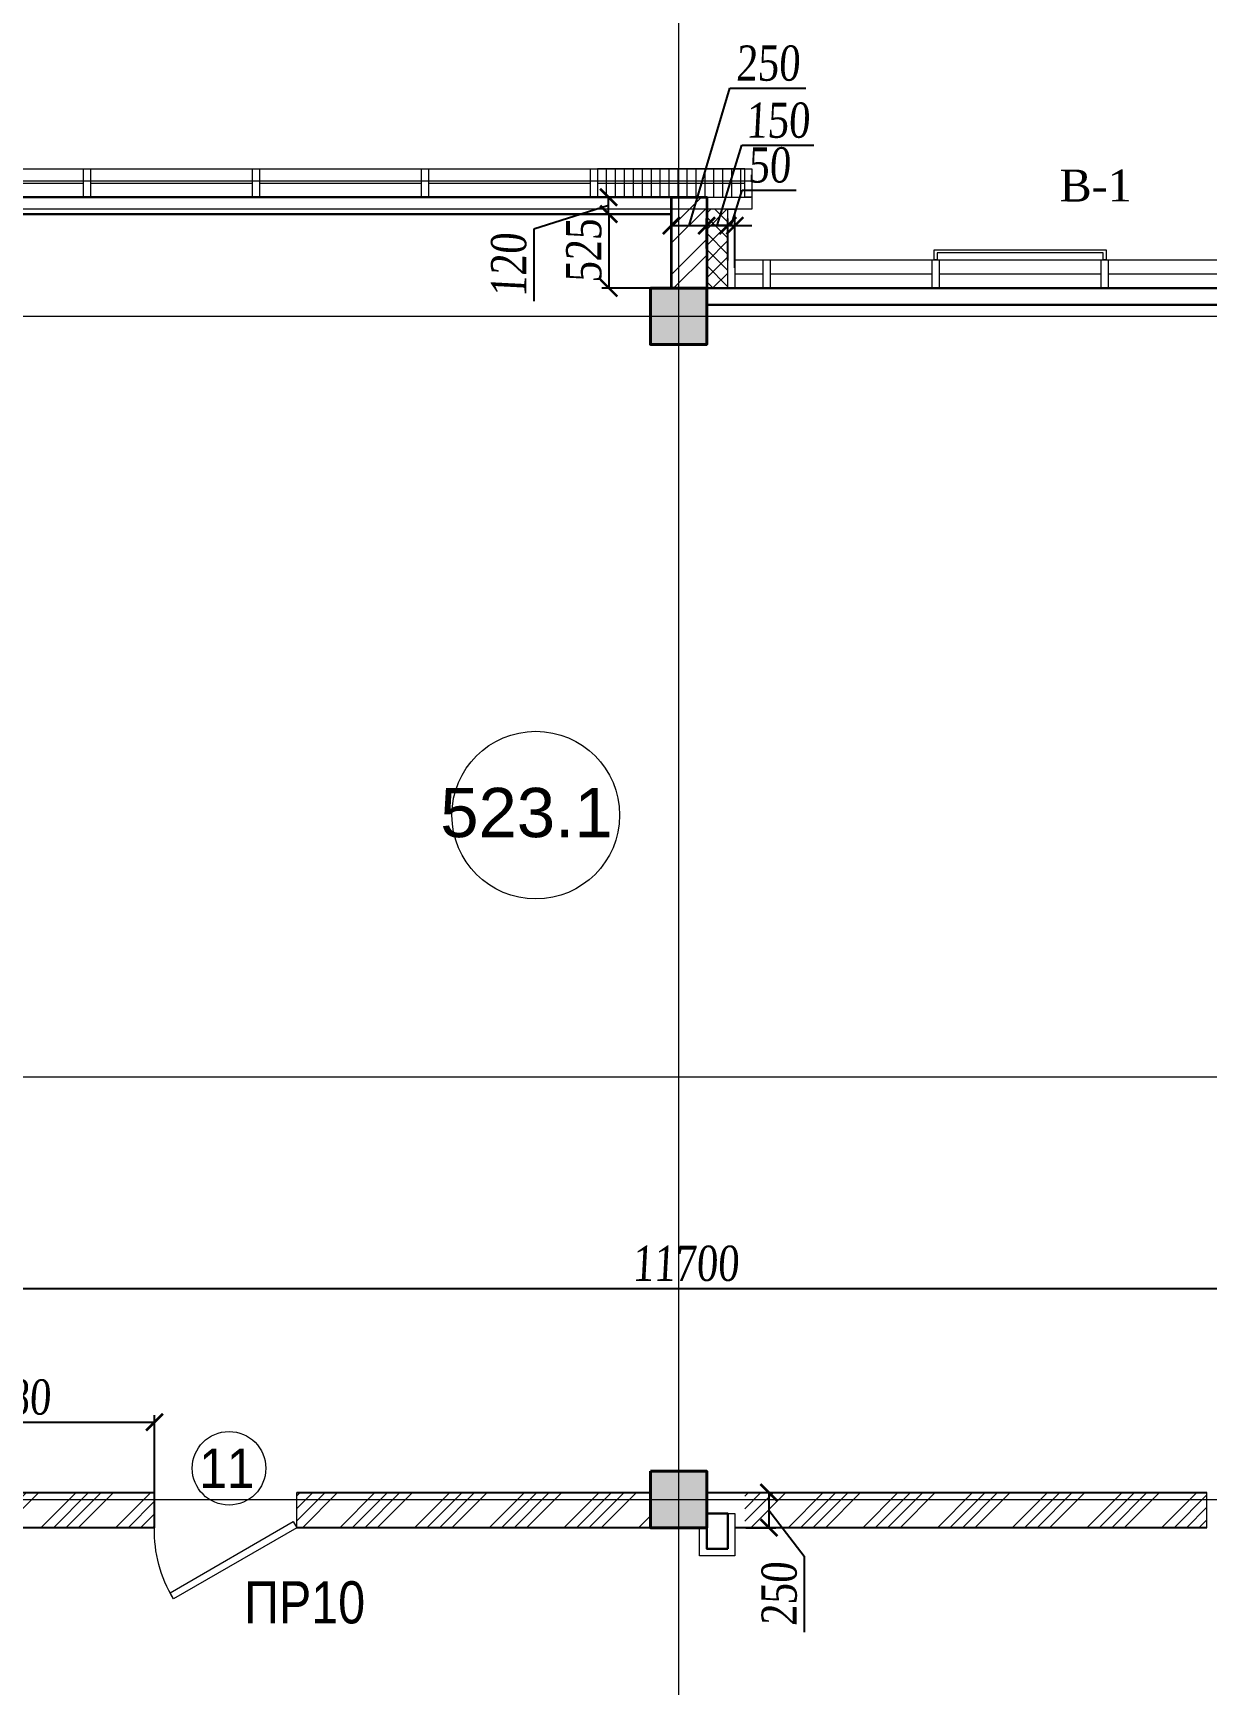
# Model space of a CAD drawing. Header units: inches. Extents: x -407541 to 6688123, y -998590 to 1205599.
# Drawn here: x 38321 to 46655, y 262121 to 273847 of the extents above; entities that cross this region are included whole.
import ezdxf

# ---------------------------------------------------------------- set-up
doc = ezdxf.new("R2010")
doc.units = ezdxf.units.IN
doc.header["$MEASUREMENT"] = 0
doc.linetypes.add('ACAD_ISO04W100', pattern=[30, 24, -3, 0, -3])
for name, color, linetype, lineweight in [('ведомость витражей', 224, 'Continuous', 13), ('ведомость проемов', 3, 'Continuous', 9), ('ВЕНТ фасад', 230, 'Continuous', 9), ('ВИТРАЖ', 145, 'Continuous', 9), ('гипрок', 35, 'Continuous', 15), ('двери', 123, 'Continuous', 13), ('Дырки ВК', 26, 'Continuous', 30), ('КИРПИЧ', 30, 'Continuous', 35), ('МОНОЛИТ', 5, 'Continuous', 40), ('Ограждения', 110, 'Continuous', 18), ('Оси', 254, 'ACAD_ISO04W100', 5), ('ПЕРЕГОРОДКА', 7, 'Continuous', 25), ('Перемычки', 21, 'Continuous', 13), ('размер внутр', 142, 'Continuous', 5), ('УТЕПЛИТЕЛЬ', 92, 'Continuous', 9), ('Цоколь', 21, 'Continuous', 30), ('Штриховка', 7, 'Continuous', 9), ('ШТРИХОВКА КИРПИЧ', 30, 'Continuous', 9), ('Экспликацийа', 7, 'Continuous', 18)]:
    doc.layers.add(name, color=color, linetype=linetype, lineweight=lineweight)
doc.layers.add('РЕАЛЬНЫЙ ВИТРАЖ', color=120, linetype='Continuous', lineweight=5, plot=False)
doc.styles.get("Standard").update_dxf_attribs({"font": 'arial.ttf'})
doc.styles.add('style1', font='arial.ttf', dxfattribs={"width": 0.9, "height": 500})
doc.styles.add('STYLE2', font='times.ttf', dxfattribs={"width": 0.8, "oblique": 3})
doc.styles.add('Times', font='times.ttf')
doc.dimstyles.new('vnytren', dxfattribs={"dimtxt": 250, "dimasz": 120, "dimexe": 50, "dimexo": 0, "dimgap": 50, "dimtad": 1, "dimdec": 0, "dimzin": 0, "dimdsep": 46, "dimtxsty": 'STYLE2', "dimblk": 'ARCHTICK', "dimcen": 0, "dimadec": 0, "dimazin": 0, "dimtfac": 1, "dimtdec": 0, "dimtmove": 1, "dimatfit": 2, "dimldrblk": 'DOT', "dimfxl": 1, "dimtolj": 1, "dimtzin": 0, "dimarcsym": 0})

# ---------------------------------------------------------------- blocks, each defined once
blk = doc.blocks.new('_ARCHTICK')
at = {"color": 0, "linetype": 'ByBlock', "const_width": 0.15}
blk.add_lwpolyline([(-0.5, -0.5), (0.5, 0.5)], dxfattribs=at)
blk = doc.blocks.new('*D1443')
at = {"layer": 'размер внутр', "color": 0, "lineweight": -2, "transparency": 16777216}
for p, q in [((37103, 263854), (37103, 264984)), ((37103, 264934), (48803, 264934)), ((48803, 263950), (48803, 264984))]:
    blk.add_line(p, q, dxfattribs=at)
at = {"layer": 'размер внутр', "color": 0, "lineweight": -2, "transparency": 16777216, "xscale": 120, "yscale": 120, "zscale": 120, "rotation": 180}
blk.add_blockref('_ARCHTICK', (37103, 264934), dxfattribs=at)
at = {"layer": 'размер внутр', "color": 0, "lineweight": -2, "transparency": 16777216, "xscale": 120, "yscale": 120, "zscale": 120}
blk.add_blockref('_ARCHTICK', (48803, 264934), dxfattribs=at)
at = {"layer": 'размер внутр', "color": 0, "transparency": 16777216, "insert": (42953, 265112), "char_height": 250, "attachment_point": 5, "style": 'STYLE2'}
blk.add_mtext('\\A1;11700', dxfattribs=at)
blk = doc.blocks.new('_Dot')
at = {"color": 0, "linetype": 'ByBlock', "lineweight": -2}
blk.add_line((-0.5, 0), (-1, 0), dxfattribs=at)
at = {"color": 0, "linetype": 'ByBlock', "const_width": 0.5}
blk.add_lwpolyline([(-0.25, 0, 1), (0.25, 0, 1)], format="xyb", close=True, dxfattribs=at)
blk = doc.blocks.new('*D1675')
at = {"layer": 'размер внутр', "color": 0, "lineweight": -2, "transparency": 16777216}
for p, q in [((42567, 272562), (42359, 272562)), ((42409, 272562), (42409, 272037)), ((42853, 272037), (42359, 272037))]:
    blk.add_line(p, q, dxfattribs=at)
at = {"layer": 'размер внутр', "color": 0, "lineweight": -2, "transparency": 16777216, "xscale": 120, "yscale": 120, "zscale": 120}
for p, rotation in [((42409, 272562), 90), ((42409, 272037), 270)]:
    blk.add_blockref('_ARCHTICK', p, dxfattribs=dict(at, rotation=rotation))
at = {"layer": 'размер внутр', "color": 0, "transparency": 16777216, "insert": (42232, 272300), "char_height": 250, "attachment_point": 5, "rotation": 90, "style": 'STYLE2'}
blk.add_mtext('\\A1;525', dxfattribs=at)
blk = doc.blocks.new('*D1676')
at = {"layer": 'размер внутр', "color": 0, "lineweight": -2, "transparency": 16777216}
for p, q in [((42978, 272480), (43268, 273455)), ((43268, 273455), (43807, 273455)), ((42853, 272360), (42853, 272530)), ((43103, 272317), (43103, 272530)), ((42853, 272480), (43103, 272480))]:
    blk.add_line(p, q, dxfattribs=at)
at = {"layer": 'размер внутр', "color": 0, "lineweight": -2, "transparency": 16777216, "xscale": 120, "yscale": 120, "zscale": 120, "rotation": 180}
blk.add_blockref('_ARCHTICK', (42853, 272480), dxfattribs=at)
at = {"layer": 'размер внутр', "color": 0, "lineweight": -2, "transparency": 16777216, "xscale": 120, "yscale": 120, "zscale": 120}
blk.add_blockref('_ARCHTICK', (43103, 272480), dxfattribs=at)
at = {"layer": 'размер внутр', "color": 0, "transparency": 16777216, "insert": (43537, 273632), "char_height": 250, "attachment_point": 5, "style": 'STYLE2'}
blk.add_mtext('\\A1;250', dxfattribs=at)
blk = doc.blocks.new('*D1677')
at = {"layer": 'размер внутр', "color": 0, "lineweight": -2, "transparency": 16777216}
for p, q in [((43178, 272480), (43352, 273050)), ((43352, 273050), (43863, 273050)), ((43103, 272317), (43103, 272530)), ((43253, 272232), (43253, 272530)), ((43103, 272480), (43253, 272480))]:
    blk.add_line(p, q, dxfattribs=at)
at = {"layer": 'размер внутр', "color": 0, "lineweight": -2, "transparency": 16777216, "xscale": 120, "yscale": 120, "zscale": 120, "rotation": 180}
blk.add_blockref('_ARCHTICK', (43103, 272480), dxfattribs=at)
at = {"layer": 'размер внутр', "color": 0, "lineweight": -2, "transparency": 16777216, "xscale": 120, "yscale": 120, "zscale": 120}
blk.add_blockref('_ARCHTICK', (43253, 272480), dxfattribs=at)
at = {"layer": 'размер внутр', "color": 0, "transparency": 16777216, "insert": (43607, 273227), "char_height": 250, "attachment_point": 5, "style": 'STYLE2'}
blk.add_mtext('\\A1;150', dxfattribs=at)
blk = doc.blocks.new('*D1678')
at = {"layer": 'размер внутр', "color": 0, "lineweight": -2, "transparency": 16777216}
for p, q in [((43278, 272480), (43354, 272732)), ((43354, 272732), (43738, 272732)), ((43253, 272232), (43253, 272530)), ((43303, 272180), (43303, 272530)), ((43253, 272480), (43133, 272480)), ((43253, 272480), (43303, 272480)), ((43253, 272480), (43303, 272480)), ((43303, 272480), (43423, 272480))]:
    blk.add_line(p, q, dxfattribs=at)
at = {"layer": 'размер внутр', "color": 0, "lineweight": -2, "transparency": 16777216, "xscale": 120, "yscale": 120, "zscale": 120}
blk.add_blockref('_ARCHTICK', (43253, 272480), dxfattribs=at)
at = {"layer": 'размер внутр', "color": 0, "lineweight": -2, "transparency": 16777216, "xscale": 120, "yscale": 120, "zscale": 120, "rotation": 180}
blk.add_blockref('_ARCHTICK', (43303, 272480), dxfattribs=at)
at = {"layer": 'размер внутр', "color": 0, "transparency": 16777216, "insert": (43546, 272909), "char_height": 250, "attachment_point": 5, "style": 'STYLE2'}
blk.add_mtext('\\A1;50', dxfattribs=at)
blk = doc.blocks.new('*D3128')
at = {"layer": 'размер внутр', "color": 0, "lineweight": -2, "transparency": 16777216}
for p, q in [((42499, 272682), (42357, 272682)), ((42407, 272562), (42407, 272682)), ((42407, 272622), (41877, 272454)), ((42499, 272562), (42357, 272562)), ((41877, 272454), (41877, 271943))]:
    blk.add_line(p, q, dxfattribs=at)
at = {"layer": 'размер внутр', "color": 0, "lineweight": -2, "transparency": 16777216, "xscale": 120, "yscale": 120, "zscale": 120}
for p, rotation in [((42407, 272682), 90), ((42407, 272562), 270)]:
    blk.add_blockref('_ARCHTICK', p, dxfattribs=dict(at, rotation=rotation))
at = {"layer": 'размер внутр', "color": 0, "transparency": 16777216, "insert": (41699, 272199), "char_height": 250, "attachment_point": 5, "rotation": 90, "style": 'STYLE2'}
blk.add_mtext('\\A1;120', dxfattribs=at)
blk = doc.blocks.new('*D3165')
at = {"layer": 'размер внутр', "color": 0, "lineweight": -2, "transparency": 16777216}
for p, q in [((37103, 263237), (37103, 264036)), ((37103, 263986), (39183, 263986)), ((39183, 263237), (39183, 264036))]:
    blk.add_line(p, q, dxfattribs=at)
at = {"layer": 'размер внутр', "color": 0, "lineweight": -2, "transparency": 16777216, "xscale": 120, "yscale": 120, "zscale": 120, "rotation": 180}
blk.add_blockref('_ARCHTICK', (37103, 263986), dxfattribs=at)
at = {"layer": 'размер внутр', "color": 0, "lineweight": -2, "transparency": 16777216, "xscale": 120, "yscale": 120, "zscale": 120}
blk.add_blockref('_ARCHTICK', (39183, 263986), dxfattribs=at)
at = {"layer": 'размер внутр', "color": 0, "transparency": 16777216, "insert": (38143, 264163), "char_height": 250, "attachment_point": 5, "style": 'STYLE2'}
blk.add_mtext('\\A1;2080', dxfattribs=at)
blk = doc.blocks.new('DOOR910')
at = {"layer": 'двери'}
for p, q in [((6780604, 859520), (6780504, 859520)), ((6780604, 858510), (6780504, 858510))]:
    blk.add_line(p, q, dxfattribs=at)
blk.add_lwpolyline([(6781109, 859384), (6781066, 859409), (6780561, 858535), (6780604, 858510)], close=True, dxfattribs=at)
blk.add_arc((6780629, 858603), 917, 58.4378, 91.5622, dxfattribs=at)
blk = doc.blocks.new('*D3171')
at = {"layer": 'размер внутр', "color": 0, "lineweight": -2, "transparency": 16777216}
for p, q in [((43103, 263487), (43595, 263487)), ((43545, 263487), (43545, 263237)), ((43545, 263362), (43796, 263035)), ((43382, 263237), (43595, 263237)), ((43796, 263035), (43796, 262495))]:
    blk.add_line(p, q, dxfattribs=at)
at = {"layer": 'размер внутр', "color": 0, "lineweight": -2, "transparency": 16777216, "xscale": 120, "yscale": 120, "zscale": 120}
for p, rotation in [((43545, 263487), 90), ((43545, 263237), 270)]:
    blk.add_blockref('_ARCHTICK', p, dxfattribs=dict(at, rotation=rotation))
at = {"layer": 'размер внутр', "color": 0, "transparency": 16777216, "insert": (43619, 262765), "char_height": 250, "attachment_point": 5, "rotation": 90, "style": 'STYLE2'}
blk.add_mtext('\\A1;250', dxfattribs=at)

msp = doc.modelspace()

# ---------------------------------------------------------------- hatches: boundary and pattern name
at = {"layer": 'ВИТРАЖ', "ltscale": 0.1}
h = msp.add_hatch(dxfattribs=at)
h.set_pattern_fill('ANSI31', color=256, scale=20, angle=45, style=0)
h.set_pattern_definition([(90, (6440145.03, 1479829.873), (63.5, 1e-14), [])])
h.paths.add_polyline_path([(43373.2, 272882.2), (42328.2, 272882.2), (42328.2, 272682.4), (43373.2, 272682.3)])
at = {"layer": 'Штриховка'}
h = msp.add_hatch(dxfattribs=at)
h.set_pattern_fill('ANSI32', color=256, scale=25, style=0)
h.set_pattern_definition([(45, (-6764080.43, -624333.1), (-168.379802, 168.379802), []), (45, (-6763968.18, -624333.1), (-168.379802, 168.379802), [])])
h.paths.add_polyline_path([(43103.2, 272037.2), (42853.2, 272037.3), (42853.1, 272682.2), (43103.2, 272682.4)])
h = msp.add_hatch(dxfattribs=at)
h.set_pattern_fill('ANSI37', color=256, scale=650, style=0)
h.paths.add_polyline_path([(43253.1, 272597.2), (43103.2, 272597.2), (43103.2, 272037.2), (43253.1, 272037.3)])
h = msp.add_hatch(dxfattribs=at)
h.set_pattern_fill('ANSI35', color=256, scale=25, style=0)
h.set_pattern_definition([(45, (-6764080.43, -624333.35), (-112.2532015, 112.2532015), []), (45, (-6763968.18, -624333.35), (-112.2532015, 112.2532015), [198.4375, -39.6875, 0, -39.6875])])
h.paths.add_polyline_path([(17203.4, 266637), (17603.4, 266637), (17603.4, 266237), (17203.4, 266237)])
h.paths.add_polyline_path([(20203.4, 266637), (20603.4, 266637), (20603.4, 266237), (20203.4, 266237)])
h.paths.add_polyline_path([(24073.4, 266637), (24473.4, 266637), (24473.4, 266237), (24073.4, 266237)])
h.paths.add_polyline_path([(17203.4, 261137), (17603.4, 261137), (17603.4, 260737), (17203.4, 260737)])
h.paths.add_polyline_path([(17203.4, 252637), (17603.4, 252637), (17603.4, 252237), (17203.4, 252237)])
h.paths.add_polyline_path([(17203.4, 249137), (17603.4, 249137), (17603.4, 248737), (17203.4, 248737)])
h.paths.add_polyline_path([(17203.4, 243137), (17603.4, 243137), (17603.4, 242737), (17203.4, 242737)])
h.paths.add_polyline_path([(17203.4, 237137), (17603.4, 237137), (17603.4, 236737), (17203.4, 236737)])
h.paths.add_polyline_path([(20203.4, 231137), (20603.4, 231137), (20603.4, 230737), (20203.4, 230737)])
h.paths.add_polyline_path([(20203.4, 237137), (20603.4, 237137), (20603.4, 236737), (20203.4, 236737)])
h.paths.add_polyline_path([(20203.4, 243137), (20603.4, 243137), (20603.4, 242737), (20203.4, 242737)])
h.paths.add_polyline_path([(20203.4, 249137), (20603.4, 249137), (20603.4, 248737), (20203.4, 248737)])
h.paths.add_polyline_path([(20203.4, 228037), (20603.4, 228037), (20603.4, 227637), (20203.4, 227637)])
h.paths.add_polyline_path([(20203.4, 219337), (20603.4, 219337), (20603.4, 218937), (20203.4, 218937)])
h.paths.add_polyline_path([(24703.4, 258237), (25103.4, 258237), (25103.4, 257837), (24703.4, 257837)])
h.paths.add_polyline_path([(30703.4, 263637), (31103.4, 263637), (31103.4, 263237), (30703.4, 263237)])
h.paths.add_polyline_path([(30703.4, 258237), (31103.4, 258237), (31103.4, 257837), (30703.4, 257837)])
h.paths.add_polyline_path([(36703.4, 263637), (37103.4, 263637), (37103.4, 263237), (36703.4, 263237)])
h.paths.add_polyline_path([(36703.4, 258237), (37103.4, 258237), (37103.4, 257837), (36703.4, 257837)])
h.paths.add_polyline_path([(42703.4, 263637), (43103.4, 263637), (43103.4, 263237), (42703.4, 263237)])
h.paths.add_polyline_path([(42703.4, 258237), (43103.4, 258237), (43103.4, 257837), (42703.4, 257837)])
h.paths.add_polyline_path([(48703.4, 258237), (49103.4, 258237), (49103.4, 257837), (48703.4, 257837)])
h.paths.add_polyline_path([(54703.4, 263637), (55103.4, 263637), (55103.4, 263237), (54703.4, 263237)])
h.paths.add_polyline_path([(54703.4, 258237), (55103.4, 258237), (55103.4, 257837), (54703.4, 257837)])
h.paths.add_polyline_path([(60703.4, 263637), (61103.4, 263637), (61103.4, 263237), (60703.4, 263237)])
h.paths.add_polyline_path([(60703.4, 258237), (61103.4, 258237), (61103.4, 257837), (60703.4, 257837)])
h.paths.add_polyline_path([(66703.4, 263637), (67103.4, 263637), (67103.4, 263237), (66703.4, 263237)])
h.paths.add_polyline_path([(66703.4, 258237), (67103.4, 258237), (67103.4, 257837), (66703.4, 257837)])
h.paths.add_polyline_path([(72703.4, 258237), (73103.4, 258237), (73103.4, 257837), (72703.4, 257837)])
h.paths.add_polyline_path([(78703.4, 263637), (79103.4, 263637), (79103.4, 263237), (78703.4, 263237)])
h.paths.add_polyline_path([(78703.4, 258237), (79103.4, 258237), (79103.4, 257837), (78703.4, 257837)])
h.paths.add_polyline_path([(84703.4, 263637), (85103.4, 263637), (85103.4, 263237), (84703.4, 263237)])
h.paths.add_polyline_path([(84703.4, 258237), (85103.4, 258237), (85103.4, 257837), (84703.4, 257837)])
h.paths.add_polyline_path([(90703.4, 258237), (91103.4, 258237), (91103.4, 257837), (90703.4, 257837)])
h.paths.add_polyline_path([(30703.4, 272037), (31103.4, 272037), (31103.4, 271637), (30703.4, 271637)])
h.paths.add_polyline_path([(36703.4, 272037), (37103.4, 272037), (37103.4, 271637), (36703.4, 271637)])
h.paths.add_polyline_path([(42703.4, 272037), (43103.4, 272037), (43103.4, 271637), (42703.4, 271637)])
h.paths.add_polyline_path([(54703.4, 272037), (55103.4, 272037), (55103.4, 271637), (54703.4, 271637)])
h.paths.add_polyline_path([(60703.4, 272037), (61103.4, 272037), (61103.4, 271637), (60703.4, 271637)])
h.paths.add_polyline_path([(66703.4, 272037), (67103.4, 272037), (67103.4, 271637), (66703.4, 271637)])
h.paths.add_polyline_path([(78703.4, 272037), (79103.4, 272037), (79103.4, 271637), (78703.4, 271637)])
h.paths.add_polyline_path([(84703.4, 272037), (85103.4, 272037), (85103.4, 271637), (84703.4, 271637)])
h.paths.add_polyline_path([(91333.4, 266637), (91733.4, 266637), (91733.4, 266237), (91333.4, 266237)])
h.paths.add_polyline_path([(95203.4, 266637), (95603.4, 266637), (95603.4, 266237), (95203.4, 266237)])
h.paths.add_polyline_path([(91333.4, 261137), (91733.4, 261137), (91733.4, 260737), (91333.4, 260737)])
h.paths.add_polyline_path([(95203.4, 261137), (95603.4, 261137), (95603.4, 260737), (95203.4, 260737)])
h.paths.add_polyline_path([(17203.4, 219337), (17603.4, 219337), (17603.4, 218937), (17203.4, 218937)])
h.paths.add_polyline_path([(12103.4, 219337), (12503.4, 219337), (12503.4, 218937), (12103.4, 218937)])
h.paths.add_polyline_path([(8503.4, 222937), (8903.4, 222937), (8903.4, 222537), (8503.4, 222537)])
h.paths.add_polyline_path([(8503.4, 228037), (8903.4, 228037), (8903.4, 227637), (8503.4, 227637)])
h.paths.add_polyline_path([(10603.4, 237137), (11003.4, 237137), (11003.4, 236737), (10603.4, 236737)])
h.paths.add_polyline_path([(10603.4, 243137), (11003.4, 243137), (11003.4, 242737), (10603.4, 242737)])
h.paths.add_polyline_path([(10603.4, 249137), (11003.4, 249137), (11003.4, 248737), (10603.4, 248737)])
h.paths.add_polyline_path([(26803.4, 237137), (27203.4, 237137), (27203.4, 236737), (26803.4, 236737)])
h.paths.add_polyline_path([(26803.4, 243137), (27203.4, 243137), (27203.4, 242737), (26803.4, 242737)])
h.paths.add_polyline_path([(26803.4, 249137), (27203.4, 249137), (27203.4, 248737), (26803.4, 248737)])
h.paths.add_polyline_path([(25303.4, 219337), (25703.4, 219337), (25703.4, 218937), (25303.4, 218937)])
h.paths.add_polyline_path([(28903.4, 222937), (29303.4, 222937), (29303.4, 222537), (28903.4, 222537)])
h.paths.add_polyline_path([(28903.4, 228037), (29303.4, 228037), (29303.4, 227637), (28903.4, 227637)])
h.paths.add_polyline_path([(26803.4, 231137), (27203.4, 231137), (27203.4, 230737), (26803.4, 230737)])
h.paths.add_polyline_path([(26803.4, 228037), (27203.4, 228037), (27203.4, 227637), (26803.4, 227637)])
h.paths.add_polyline_path([(95203.4, 243137), (95603.4, 243137), (95603.4, 242737), (95203.4, 242737)])
h.paths.add_polyline_path([(95203.4, 237137), (95603.4, 237137), (95603.4, 236737), (95203.4, 236737)])
h.paths.add_polyline_path([(98203.4, 231137), (98603.4, 231137), (98603.4, 230737), (98203.4, 230737)])
h.paths.add_polyline_path([(98203.4, 237137), (98603.4, 237137), (98603.4, 236737), (98203.4, 236737)])
h.paths.add_polyline_path([(98203.4, 243137), (98603.4, 243137), (98603.4, 242737), (98203.4, 242737)])
h.paths.add_polyline_path([(98203.4, 249137), (98603.4, 249137), (98603.4, 248737), (98203.4, 248737)])
h.paths.add_polyline_path([(98203.4, 222937), (98603.4, 222937), (98603.4, 222537), (98203.4, 222537)])
h.paths.add_polyline_path([(98203.4, 219337), (98603.4, 219337), (98603.4, 218937), (98203.4, 218937)])
h.paths.add_polyline_path([(95203.4, 222937), (95603.4, 222937), (95603.4, 222537), (95203.4, 222537)])
h.paths.add_polyline_path([(95203.4, 219337), (95603.4, 219337), (95603.4, 218937), (95203.4, 218937)])
h.paths.add_polyline_path([(90103.4, 219337), (90503.4, 219337), (90503.4, 218937), (90103.4, 218937)])
h.paths.add_polyline_path([(86503.4, 222937), (86903.4, 222937), (86903.4, 222537), (86503.4, 222537)])
h.paths.add_polyline_path([(86503.4, 228037), (86903.4, 228037), (86903.4, 227637), (86503.4, 227637)])
h.paths.add_polyline_path([(88603.4, 237137), (89003.4, 237137), (89003.4, 236737), (88603.4, 236737)])
h.paths.add_polyline_path([(88603.4, 243137), (89003.4, 243137), (89003.4, 242737), (88603.4, 242737)])
h.paths.add_polyline_path([(104803.4, 237137), (105203.4, 237137), (105203.4, 236737), (104803.4, 236737)])
h.paths.add_polyline_path([(104803.4, 243137), (105203.4, 243137), (105203.4, 242737), (104803.4, 242737)])
h.paths.add_polyline_path([(104803.4, 249137), (105203.4, 249137), (105203.4, 248737), (104803.4, 248737)])
h.paths.add_polyline_path([(103303.4, 219337), (103703.4, 219337), (103703.4, 218937), (103303.4, 218937)])
h.paths.add_polyline_path([(106903.4, 222937), (107303.4, 222937), (107303.4, 222537), (106903.4, 222537)])
h.paths.add_polyline_path([(104803.4, 231137), (105203.4, 231137), (105203.4, 230737), (104803.4, 230737)])
h.paths.add_polyline_path([(176603.4, 266637), (176203.4, 266637), (176203.4, 266237), (176603.4, 266237)])
h.paths.add_polyline_path([(173603.4, 266637), (173203.4, 266637), (173203.4, 266237), (173603.4, 266237)])
h.paths.add_polyline_path([(169733.4, 266637), (169333.4, 266637), (169333.4, 266237), (169733.4, 266237)])
h.paths.add_polyline_path([(176603.4, 261137), (176203.4, 261137), (176203.4, 260737), (176603.4, 260737)])
h.paths.add_polyline_path([(176603.4, 252637), (176203.4, 252637), (176203.4, 252237), (176603.4, 252237)])
h.paths.add_polyline_path([(176603.4, 249137), (176203.4, 249137), (176203.4, 248737), (176603.4, 248737)])
h.paths.add_polyline_path([(176603.4, 243137), (176203.4, 243137), (176203.4, 242737), (176603.4, 242737)])
h.paths.add_polyline_path([(176603.4, 237137), (176203.4, 237137), (176203.4, 236737), (176603.4, 236737)])
h.paths.add_polyline_path([(173603.4, 231137), (173203.4, 231137), (173203.4, 230737), (173603.4, 230737)])
h.paths.add_polyline_path([(173603.4, 237137), (173203.4, 237137), (173203.4, 236737), (173603.4, 236737)])
h.paths.add_polyline_path([(173603.4, 243137), (173203.4, 243137), (173203.4, 242737), (173603.4, 242737)])
h.paths.add_polyline_path([(173603.4, 249137), (173203.4, 249137), (173203.4, 248737), (173603.4, 248737)])
h.paths.add_polyline_path([(173603.4, 228037), (173203.4, 228037), (173203.4, 227637), (173603.4, 227637)])
h.paths.add_polyline_path([(173603.4, 222937), (173203.4, 222937), (173203.4, 222537), (173603.4, 222537)])
h.paths.add_polyline_path([(173603.4, 219337), (173203.4, 219337), (173203.4, 218937), (173603.4, 218937)])
h.paths.add_polyline_path([(169103.4, 258237), (168703.4, 258237), (168703.4, 257837), (169103.4, 257837)])
h.paths.add_polyline_path([(163103.4, 263637), (162703.4, 263637), (162703.4, 263237), (163103.4, 263237)])
h.paths.add_polyline_path([(163103.4, 258237), (162703.4, 258237), (162703.4, 257837), (163103.4, 257837)])
h.paths.add_polyline_path([(157103.4, 263637), (156703.4, 263637), (156703.4, 263237), (157103.4, 263237)])
h.paths.add_polyline_path([(157103.4, 258237), (156703.4, 258237), (156703.4, 257837), (157103.4, 257837)])
h.paths.add_polyline_path([(151103.4, 263637), (150703.4, 263637), (150703.4, 263237), (151103.4, 263237)])
h.paths.add_polyline_path([(151103.4, 258237), (150703.4, 258237), (150703.4, 257837), (151103.4, 257837)])
h.paths.add_polyline_path([(145103.4, 258237), (144703.4, 258237), (144703.4, 257837), (145103.4, 257837)])
h.paths.add_polyline_path([(139103.4, 263637), (138703.4, 263637), (138703.4, 263237), (139103.4, 263237)])
h.paths.add_polyline_path([(139103.4, 258237), (138703.4, 258237), (138703.4, 257837), (139103.4, 257837)])
h.paths.add_polyline_path([(133103.4, 263637), (132703.4, 263637), (132703.4, 263237), (133103.4, 263237)])
h.paths.add_polyline_path([(133103.4, 258237), (132703.4, 258237), (132703.4, 257837), (133103.4, 257837)])
h.paths.add_polyline_path([(127103.4, 263637), (126703.4, 263637), (126703.4, 263237), (127103.4, 263237)])
h.paths.add_polyline_path([(127103.4, 258237), (126703.4, 258237), (126703.4, 257837), (127103.4, 257837)])
h.paths.add_polyline_path([(121103.4, 258237), (120703.4, 258237), (120703.4, 257837), (121103.4, 257837)])
h.paths.add_polyline_path([(115103.4, 263637), (114703.4, 263637), (114703.4, 263237), (115103.4, 263237)])
h.paths.add_polyline_path([(115103.4, 258237), (114703.4, 258237), (114703.4, 257837), (115103.4, 257837)])
h.paths.add_polyline_path([(109103.4, 263637), (108703.4, 263637), (108703.4, 263237), (109103.4, 263237)])
h.paths.add_polyline_path([(109103.4, 258237), (108703.4, 258237), (108703.4, 257837), (109103.4, 257837)])
h.paths.add_polyline_path([(103103.4, 258237), (102703.4, 258237), (102703.4, 257837), (103103.4, 257837)])
h.paths.add_polyline_path([(163103.4, 272037), (162703.4, 272037), (162703.4, 271637), (163103.4, 271637)])
h.paths.add_polyline_path([(157103.4, 272037), (156703.4, 272037), (156703.4, 271637), (157103.4, 271637)])
h.paths.add_polyline_path([(151103.4, 272037), (150703.4, 272037), (150703.4, 271637), (151103.4, 271637)])
h.paths.add_polyline_path([(139103.4, 272037), (138703.4, 272037), (138703.4, 271637), (139103.4, 271637)])
h.paths.add_polyline_path([(133103.4, 272037), (132703.4, 272037), (132703.4, 271637), (133103.4, 271637)])
h.paths.add_polyline_path([(127103.4, 272037), (126703.4, 272037), (126703.4, 271637), (127103.4, 271637)])
h.paths.add_polyline_path([(115103.4, 272037), (114703.4, 272037), (114703.4, 271637), (115103.4, 271637)])
h.paths.add_polyline_path([(109103.4, 272037), (108703.4, 272037), (108703.4, 271637), (109103.4, 271637)])
h.paths.add_polyline_path([(102473.4, 266637), (102073.4, 266637), (102073.4, 266237), (102473.4, 266237)])
h.paths.add_polyline_path([(98603.4, 266637), (98203.4, 266637), (98203.4, 266237), (98603.4, 266237)])
h.paths.add_polyline_path([(176603.4, 222937), (176203.4, 222937), (176203.4, 222537), (176603.4, 222537)])
h.paths.add_polyline_path([(176603.4, 219337), (176203.4, 219337), (176203.4, 218937), (176603.4, 218937)])
h.paths.add_polyline_path([(181703.4, 219337), (181303.4, 219337), (181303.4, 218937), (181703.4, 218937)])
h.paths.add_polyline_path([(185303.4, 222937), (184903.4, 222937), (184903.4, 222537), (185303.4, 222537)])
h.paths.add_polyline_path([(185303.4, 228037), (184903.4, 228037), (184903.4, 227637), (185303.4, 227637)])
h.paths.add_polyline_path([(183203.4, 237137), (182803.4, 237137), (182803.4, 236737), (183203.4, 236737)])
h.paths.add_polyline_path([(183203.4, 243137), (182803.4, 243137), (182803.4, 242737), (183203.4, 242737)])
h.paths.add_polyline_path([(183203.4, 249137), (182803.4, 249137), (182803.4, 248737), (183203.4, 248737)])
h.paths.add_polyline_path([(167003.4, 237137), (166603.4, 237137), (166603.4, 236737), (167003.4, 236737)])
h.paths.add_polyline_path([(167003.4, 243137), (166603.4, 243137), (166603.4, 242737), (167003.4, 242737)])
h.paths.add_polyline_path([(167003.4, 249137), (166603.4, 249137), (166603.4, 248737), (167003.4, 248737)])
h.paths.add_polyline_path([(168503.4, 219337), (168103.4, 219337), (168103.4, 218937), (168503.4, 218937)])
h.paths.add_polyline_path([(164903.4, 222937), (164503.4, 222937), (164503.4, 222537), (164903.4, 222537)])
h.paths.add_polyline_path([(164903.4, 228037), (164503.4, 228037), (164503.4, 227637), (164903.4, 227637)])
h.paths.add_polyline_path([(167003.4, 231137), (166603.4, 231137), (166603.4, 230737), (167003.4, 230737)])
h.paths.add_polyline_path([(167003.4, 228037), (166603.4, 228037), (166603.4, 227637), (167003.4, 227637)])
h.paths.add_polyline_path([(91333.4, 258237), (91733.4, 258237), (91733.4, 257837), (91333.4, 257837)])
h.paths.add_polyline_path([(95203.4, 258237), (95603.4, 258237), (95603.4, 257837), (95203.4, 257837)])
h.paths.add_polyline_path([(180703.4, 261137), (180303.4, 261137), (180303.4, 260737), (180703.4, 260737)])
h.paths.add_polyline_path([(180703.4, 252637), (180303.4, 252637), (180303.4, 252237), (180703.4, 252237)])
h.paths.add_polyline_path([(13103.4, 261137), (13503.4, 261137), (13503.4, 260737), (13103.4, 260737)])
h.paths.add_polyline_path([(13103.4, 252637), (13503.4, 252637), (13503.4, 252237), (13103.4, 252237)])
h.paths.add_polyline_path([(17203.4, 258237), (17603.4, 258237), (17603.4, 257837), (17203.4, 257837)])
h.paths.add_polyline_path([(13103.4, 258237), (13503.4, 258237), (13503.4, 257837), (13103.4, 257837)])
h.paths.add_polyline_path([(176603.4, 258237), (176203.4, 258237), (176203.4, 257837), (176603.4, 257837)])
h.paths.add_polyline_path([(180703.4, 258237), (180303.4, 258237), (180303.4, 257837), (180703.4, 257837)])
h.paths.add_polyline_path([(98203.4, 228037), (98603.4, 228037), (98603.4, 227637), (98203.4, 227637)])
h.paths.add_polyline_path([(104803.4, 228037), (105203.4, 228037), (105203.4, 227637), (104803.4, 227637)])
h.paths.add_polyline_path([(106903.4, 228037), (107303.4, 228037), (107303.4, 227637), (106903.4, 227637)])
h.paths.add_polyline_path([(17603.4, 222922), (17203.4, 222922), (17203.4, 222537), (17603.4, 222537)])
h.paths.add_polyline_path([(20603.4, 222922), (20203.4, 222922), (20203.4, 222537), (20603.4, 222537)])
at = {"layer": 'ШТРИХОВКА КИРПИЧ', "ltscale": 0.1}
h = msp.add_hatch(dxfattribs=at)
h.set_pattern_fill('ANSI34', color=256, scale=500, style=0)
h.paths.add_polyline_path([(39183.2, 263437.2), (37103.4, 263437.2), (37103.4, 263237.2), (39182.4, 263237.2)])
h.paths.add_polyline_path([(39183.4, 263487.2), (37103.4, 263487.2), (37103.4, 263437.2), (39183.2, 263437.2)])
h.paths.add_polyline_path([(42703.4, 263437.2), (40193.4, 263437.2), (40193.4, 263237.2), (42703.4, 263237.2)])
h.paths.add_polyline_path([(42703.4, 263487.2), (40193.4, 263487.2), (40193.4, 263437.2), (42703.4, 263437.2)])
h.paths.add_polyline_path([(45037.5, 263437.2), (43373.4, 263437.2), (43373.4, 263237.2), (45037.5, 263237.2)])
h.paths.add_polyline_path([(46653.4, 263437.2), (45037.5, 263437.2), (45037.5, 263237.2), (46653.4, 263237.2)])
h.paths.add_polyline_path([(46653.4, 263487.2), (45037.5, 263487.2), (45037.5, 263437.2), (46653.4, 263437.2)])
h.paths.add_polyline_path([(48703.4, 263437.2), (47670.5, 263437.2), (47670.5, 263237.2), (48703.4, 263237.2)])
h.paths.add_polyline_path([(48703.4, 263487.2), (47670.5, 263487.2), (47670.5, 263437.2), (48703.4, 263437.2)])
h.paths.add_polyline_path([(45037.5, 263487.2), (43373.4, 263487.2), (43373.4, 263437.2), (45037.5, 263437.2)])

# ---------------------------------------------------------------- linework, layer by layer
at = {"layer": 'ведомость проемов'}
msp.add_circle((39712.3, 263658.7), 261.1, dxfattribs=at)
at = {"layer": 'ВЕНТ фасад'}
msp.add_lwpolyline([(43253.1, 272597.2), (43303.2, 272597.2), (43303.2, 272037.3), (43253.1, 272037.3)], close=True, dxfattribs=at)
at = {"layer": 'ВИТРАЖ', "ltscale": 0.1}
for points in [[(36363.2, 272882.2), (43417.2, 272882.2)], [(36363.2, 272882.2), (43417.2, 272882.2)], [(37528.2, 272782.2), (38678.2, 272782.2)], [(38728.2, 272782.2), (39878.2, 272782.2)], [(39928.2, 272782.2), (41078.2, 272782.2)], [(41128.2, 272782.2), (42278.2, 272782.2)], [(42328.2, 272782.2), (43373.2, 272782.2)], [(36363.2, 272682.2), (36363.2, 272682.2), (43417.2, 272682.2)], [(43303.2, 272237.3), (48553.4, 272237.3)], [(43303.2, 272137.3), (43503.3, 272137.3)], [(43553.3, 272137.3), (44703.3, 272137.3)], [(44753.3, 272137.3), (45903.3, 272137.3)], [(45953.3, 272137.3), (47103.3, 272137.3)], [(43293, 272037.3), (48613.4, 272037.3)], [(43103.4, 271917.3), (48803.3, 271917.3)]]:
    msp.add_lwpolyline(points, dxfattribs=at)
at = {"layer": 'ВИТРАЖ'}
for points in [[(38678.2, 272882.2), (38728.2, 272882.2), (38728.2, 272682.2), (38678.2, 272682.2)], [(39878.2, 272882.2), (39928.2, 272882.2), (39928.2, 272682.2), (39878.2, 272682.2)], [(41078.2, 272882.2), (41128.2, 272882.2), (41128.2, 272682.2), (41078.2, 272682.2)], [(42278.2, 272882.2), (42328.2, 272882.2), (42328.2, 272682.2), (42278.2, 272682.2)], [(43373.2, 272882.2), (43423.2, 272882.2), (43423.2, 272682.2), (43373.2, 272682.2)], [(43503.3, 272237.3), (43553.3, 272237.3), (43553.3, 272037.3), (43503.3, 272037.3)], [(44703.3, 272237.3), (44753.3, 272237.3), (44753.3, 272037.3), (44703.3, 272037.3)], [(45903.3, 272237.3), (45953.3, 272237.3), (45953.3, 272037.3), (45903.3, 272037.3)]]:
    msp.add_lwpolyline(points, close=True, dxfattribs=at)
at = {"layer": 'ВИТРАЖ', "ltscale": 0.1}
msp.add_lwpolyline([(43373.2, 272882.2), (42328.2, 272882.2), (42328.2, 272682.4), (43373.2, 272682.3)], close=True, dxfattribs=at)
at = {"layer": 'гипрок'}
msp.add_lwpolyline([(43103.4, 263237.2), (43103.4, 263087.2), (43253.4, 263087.2), (43253.4, 263337.2), (43303.4, 263337.2), (43303.4, 263087.2), (43303.4, 263037.2), (43089.9, 263037.2), (43052.7, 263037.2), (43052.7, 263237.2), (43103.4, 263237.2), (43103.4, 263087.2), (43253.4, 263087.2), (43253.4, 263337.2)], dxfattribs=at)
at = {"layer": 'Дырки ВК', "ltscale": 100}
msp.add_lwpolyline([(43253.4, 263087.2), (43103.4, 263087.2), (43103.4, 263337.2), (43253.4, 263337.2)], close=True, dxfattribs=at)
at = {"layer": 'КИРПИЧ'}
msp.add_lwpolyline([(43103.2, 272037.2), (42853.2, 272037.3), (42853.1, 272682.2), (43103.2, 272682.4)], close=True, dxfattribs=at)
at = {"layer": 'МОНОЛИТ'}
for points in [[(42703.4, 272037.2), (43103.2, 272037.2), (43103.4, 271637.2), (42703.4, 271637.2)], [(42703.4, 263637.2), (43103.4, 263637.2), (43103.4, 263237.2), (42703.4, 263237.2)]]:
    msp.add_lwpolyline(points, close=True, dxfattribs=at)
at = {"layer": 'Ограждения', "linetype": 'Continuous', "lineweight": 15}
msp.add_lwpolyline([(45938.2, 272237.3), (45918.2, 272237.3), (45918.2, 272287.2), (45893.2, 272287.2), (44738.2, 272287.2), (44738.2, 272237.3), (44718.2, 272237.3), (44718.2, 272307.2), (45938.2, 272307.2)], close=True, dxfattribs=at)
at = {"layer": 'Оси', "ltscale": 0.3}
for p, q in [((42903.2, 278737.2), (42903.2, 252403)), ((3211.5, 271837.2), (190595, 271837.2)), ((1503.2, 266437.2), (192303.2, 266437.2)), ((1503.2, 263437.2), (192303.2, 263437.2)), ((1503.2, 263437.2), (192303.2, 263437.2))]:
    msp.add_line(p, q, dxfattribs=at)
at = {"layer": 'ПЕРЕГОРОДКА', "ltscale": 0.1}
for p, q in [((43103.4, 263487.2), (46653.4, 263487.2)), ((43103.4, 263237.2), (43103.4, 263357.2)), ((46653.4, 263237.2), (43303.4, 263237.2))]:
    msp.add_line(p, q, dxfattribs=at)
for points in [[(39182.4, 263237.2), (37103.4, 263237.2), (37103.4, 263487.2), (39182.4, 263487.2)], [(40193.4, 263487.2), (42703.4, 263487.2), (42703.4, 263237.2), (40193.4, 263237.2)]]:
    msp.add_lwpolyline(points, dxfattribs=at)
at = {"layer": 'РЕАЛЬНЫЙ ВИТРАЖ'}
msp.add_lwpolyline([(30733.4, 272797.2), (43423.2, 272797.2), (43423.2, 272597.2), (30733.4, 272597.2)], close=True, dxfattribs=at)
at = {"layer": 'УТЕПЛИТЕЛЬ', "ltscale": 0.1}
msp.add_line((43293, 272037.3), (43103.2, 272037.2), dxfattribs=at)
msp.add_lwpolyline([(43253.1, 272597.2), (43103.2, 272597.2), (43103.2, 272037.2), (43253.1, 272037.3)], close=True, dxfattribs=at)
at = {"layer": 'Цоколь'}
msp.add_lwpolyline([(37103.5, 272682.2), (37103.5, 272562.2), (42851.8, 272562.2), (42851.8, 272682.2), (37103.5, 272682.2)], dxfattribs=at)
msp.add_lwpolyline([(43103.2, 272037.2), (48803.2, 272037.2), (48803.2, 271917.3), (43103.2, 271917.3)], close=True, dxfattribs=at)
at = {"layer": 'Штриховка'}
for p, q in [((39182.4, 263237.2), (39182.4, 263487.2)), ((40193.4, 263237.2), (40193.4, 263487.2)), ((46653.4, 263237.2), (46653.4, 263487.2))]:
    msp.add_line(p, q, dxfattribs=at)
at = {"layer": 'Экспликацийа'}
msp.add_circle((41889.9, 268295.4), 595, dxfattribs=at)

# ---------------------------------------------------------------- block references
at = {"layer": 'двери', "xscale": -1, "rotation": 90}
msp.add_blockref('DOOR910', (898703, 7043841.1), dxfattribs=at)

# ---------------------------------------------------------------- texts
at = {"layer": 'ведомость витражей', "style": 'Times'}
msp.add_text('В-1', height=226.8, rotation=0, dxfattribs=at).set_placement((45607.8, 272651.3))
at = {"layer": 'ведомость проемов', "insert": (39501.9, 263799.2), "char_height": 280, "width": 4068.199, "attachment_point": 1, "style": 'style1'}
msp.add_mtext('11', dxfattribs=at)
at = {"layer": 'Перемычки', "width": 0.82}
msp.add_text('ПР10', height=300, rotation=359.99787, dxfattribs=at).set_placement((39820, 262557.2))
at = {"layer": 'Экспликацийа', "insert": (42435.1, 268133.9), "char_height": 350, "width": 4589.447, "attachment_point": 9}
msp.add_mtext('{\\fArial|b0|i0|c204|p34;523.1}', dxfattribs=at)

# ---------------------------------------------------------------- dimensions: what is measured, and where the dimension line sits
at = {"layer": 'размер внутр'}
for base, p1, p2, picture, middle in [((43103.2, 272480), (42853.1, 272359.7), (43103.2, 272317.2), '*D1676', (43317.7, 273454.7)), ((43253.1, 272480), (43103.2, 272317.2), (43253.1, 272232), '*D1677', (43401.8, 273050.3))]:
    dim = msp.add_linear_dim(base=base, p1=p1, p2=p2, dimstyle='vnytren', dxfattribs=at)
    dim.commit()
    dim.dimension.update_dxf_attribs({"geometry": picture, "text_midpoint": middle, "dimtype": 160})
for base, p1, p2, picture, middle in [((43303.2, 272480), (43253.1, 272232), (43303.2, 272180.3), '*D1678', (43403.8, 272909.3)), ((48803.3, 264934.4), (37103.4, 263854.3), (48803.3, 263949.9), '*D1443', (42953.3, 265112)), ((39183.4, 263986.2), (37103.4, 263237.2), (39183.4, 263237.2), '*D3165', (38143.4, 264163.4))]:
    dim = msp.add_linear_dim(base=base, p1=p1, p2=p2, dimstyle='vnytren', dxfattribs=at)
    dim.commit()
    dim.dimension.update_dxf_attribs({"geometry": picture, "text_midpoint": middle})
for base, p1, p2, picture, middle in [((42406.8, 272682.2), (42498.6, 272562.2), (42498.6, 272682.2), '*D3128', (41876.6, 272404.1)), ((43545.3, 263237.2), (43103.4, 263487.2), (43381.6, 263237.2), '*D3171', (43796, 262984.6))]:
    dim = msp.add_linear_dim(base=base, p1=p1, p2=p2, angle=90, dimstyle='vnytren', dxfattribs=at)
    dim.commit()
    dim.dimension.update_dxf_attribs({"geometry": picture, "text_midpoint": middle, "dimtype": 160})
dim = msp.add_linear_dim(base=(42409.4, 272037.3), p1=(42567.3, 272562.2), p2=(42852.9, 272037.3), angle=90, dimstyle='vnytren', dxfattribs=at)
dim.commit()
dim.dimension.update_dxf_attribs({"geometry": '*D1675', "text_midpoint": (42232.3, 272299.7)})

doc.saveas('drawing.dxf')
